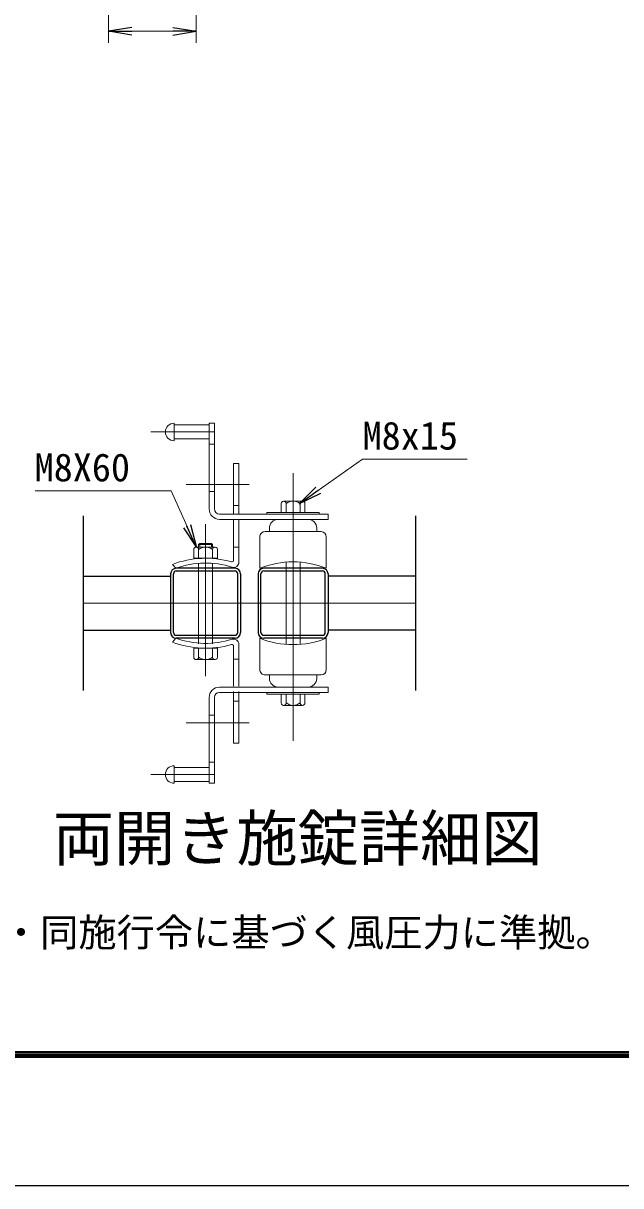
# Model space of a CAD drawing. Units: millimetres, scale not verified. Extents: x -6052 to 2348, y -2970 to 2970.
# Drawn here: x -988 to 37, y -2970 to -974 of the extents above; entities that cross this region are included whole.
import ezdxf
from ezdxf.enums import TextEntityAlignment as Align

# ---------------------------------------------------------------- set-up
doc = ezdxf.new("R2010")
doc.units = ezdxf.units.MM
doc.header["$LTSCALE"] = 20
doc.linetypes.add('USER1', pattern=[50.8, 31.75, -6.35, 6.35, -6.35])
doc.layers.add('0-1_D-TTL-TXT', color=7, linetype='Continuous')
for name, color, linetype, lineweight in [('0-2_D-STR-TXT', 7, 'Continuous', 13), ('0-3_D-STR1', 1, 'Continuous', 25), ('0-4_D-BMK', 2, 'USER1', 13), ('0-5_D-STR-DIM', 7, 'Continuous', 13), ('0-6_0', 7, 'Continuous', 25), ('0-7_D-STR3', 3, 'Continuous', 13), ('0-9_D-TTL', 7, 'Continuous', 25)]:
    doc.layers.add(name, color=color, linetype=linetype, lineweight=lineweight)
doc.styles.add('ＭＳ ゴシック', font='')
doc.styles.get('ＭＳ ゴシック').set_extended_font_data('MS Gothic')

# ---------------------------------------------------------------- blocks, each defined once
blk = doc.blocks.new('_Open')
at = {"layer": '0-6_0'}
blk.add_line((-20, 3.33), (0, 0), dxfattribs=at)
blk.add_lwpolyline([(-20, -3.33), (0, 0), (-20, 0)], dxfattribs=at)

msp = doc.modelspace()

# ---------------------------------------------------------------- linework, layer by layer
at = {"layer": '0-2_D-STR-TXT'}
for points in [[(-227, -1722.63), (-406.31, -1722.63), (-513.46, -1797.98)], [(-968.06, -1777.19), (-734.47, -1777.19), (-691.87, -1872.38)]]:
    msp.add_lwpolyline(points, dxfattribs=at)
at = {"layer": '0-3_D-STR1'}
for p, q in [((-885.4, -1820), (-885.4, -2120)), ((-315.4, -1820), (-315.4, -2120)), ((-625, -1910), (-725.8, -1910)), ((-725.8, -1914.6), (-625, -1914.6)), ((-475, -1910), (-575.8, -1910)), ((-575.8, -1914.6), (-475, -1914.6)), ((-885.4, -1923.5), (-735.4, -1923.5)), ((-735.4, -1919.6), (-735.4, -2020.4)), ((-730.6, -2020.2), (-730.6, -1919.4)), ((-620.2, -2020.2), (-620.2, -1919.4)), ((-615.4, -1919.6), (-615.4, -2020.4)), ((-585.4, -1919.6), (-585.4, -2020.4)), ((-580.6, -2020.2), (-580.6, -1919.4)), ((-470.2, -2020.2), (-470.2, -1919.4)), ((-465.4, -1919.6), (-465.4, -2020.4)), ((-315.4, -1923.5), (-465.4, -1923.5)), ((-885.4, -2016.5), (-735.4, -2016.5)), ((-725.8, -2025), (-625, -2025)), ((-625, -2030), (-725.8, -2030)), ((-575.8, -2025), (-475, -2025)), ((-475, -2030), (-575.8, -2030)), ((-315.4, -2016.5), (-465.4, -2016.5))]:
    msp.add_line(p, q, dxfattribs=at)
for centre, radius, start, end in [((-725.8, -1919.6), 9.6, 90, 180), ((-725.8, -1919.4), 4.8, 89.99997, 180), ((-625, -1919.6), 9.6, 0, 90), ((-625, -1919.4), 4.8, 0, 89.99997), ((-575.8, -1919.6), 9.6, 90, 180), ((-575.8, -1919.4), 4.8, 89.99997, 180), ((-475, -1919.6), 9.6, 0, 90), ((-475, -1919.4), 4.8, 0, 89.99997), ((-725.8, -2020.4), 9.6, 180, 270), ((-725.8, -2020.2), 4.8, 180, 270.00003), ((-625, -2020.2), 4.8, 270.00003, 0), ((-625, -2020.4), 9.6, 270, 0), ((-575.8, -2020.4), 9.6, 180, 270), ((-575.8, -2020.2), 4.8, 180, 270.00003), ((-475, -2020.2), 4.8, 270.00003, 0), ((-475, -2020.4), 9.6, 270, 0)]:
    msp.add_arc(centre, radius, start, end, dxfattribs=at)
at = {"layer": '0-4_D-BMK'}
for p, q in [((-769.6, -1676), (-660.4, -1676)), ((-525.4, -2206.35), (-525.4, -1746.64)), ((-708.94, -1766), (-600.52, -1766)), ((-675.4, -1834.38), (-675.4, -2095.2)), ((-315.4, -1970), (-885.4, -1970)), ((-708.94, -2175.5), (-600.52, -2175.5)), ((-769.6, -2264), (-660.4, -2264))]:
    msp.add_line(p, q, dxfattribs=at)
at = {"layer": '0-5_D-STR-DIM'}
for p, q in [((-841.75, -627.01), (-841.75, -1008.02)), ((-691.75, -627.01), (-691.75, -1008.02)), ((-801.75, -988.02), (-731.75, -988.02))]:
    msp.add_line(p, q, dxfattribs=at)
at = {"layer": '0-7_D-STR3'}
for p, q in [((-729.4, -1661), (-729.4, -1691)), ((-729.4, -1664), (-669.4, -1664)), ((-669.4, -1661), (-669.4, -1808)), ((-669.4, -1661), (-660.4, -1661)), ((-660.4, -1661), (-660.4, -1808)), ((-729.4, -1688), (-669.4, -1688)), ((-660.4, -1697), (-669.4, -1697)), ((-627.4, -1817), (-627.4, -1730)), ((-618.4, -1730), (-627.4, -1730)), ((-618.4, -1817), (-618.4, -1730)), ((-660.4, -1778), (-669.4, -1778)), ((-541.58, -1794.68), (-509.18, -1794.68)), ((-618.4, -1802), (-627.4, -1802)), ((-480.4, -1814), (-570.4, -1814)), ((-570.4, -1814), (-570.4, -1817)), ((-545.74, -1798.89), (-545.74, -1814.14)), ((-537.42, -1798.89), (-537.42, -1814)), ((-513.39, -1798.89), (-513.39, -1814)), ((-504.97, -1798.89), (-504.97, -1813.89)), ((-480.4, -1814), (-480.4, -1817)), ((-651.4, -1817), (-465.4, -1817)), ((-651.4, -1826), (-465.4, -1826)), ((-627.4, -1826), (-627.4, -1896.15)), ((-618.4, -1826), (-618.4, -1899.5)), ((-465.4, -1826), (-465.4, -1817)), ((-573.4, -1847), (-477.4, -1847)), ((-565.9, -1847), (-565.9, -1841)), ((-484.9, -1847), (-484.9, -1841)), ((-659.22, -1873.56), (-691.62, -1873.56)), ((-687.4, -1869.03), (-675.4, -1869.03)), ((-675.4, -1867.23), (-665.2, -1867.23)), ((-663.4, -1869.03), (-675.4, -1869.03)), ((-665.2, -1867.23), (-665.2, -1873.56)), ((-627.4, -1874), (-618.4, -1874)), ((-582.4, -1856), (-582.4, -1910)), ((-468.4, -1856), (-468.4, -1910)), ((-695.83, -1877.77), (-695.83, -1892.77)), ((-695.83, -1892.77), (-655.05, -1892.77)), ((-687.41, -1877.77), (-687.41, -1892.88)), ((-663.38, -1877.77), (-663.38, -1892.88)), ((-655.05, -1877.77), (-655.05, -1893.02)), ((-726.34, -1910), (-732.4, -1903.34)), ((-687.41, -2039.93), (-687.41, -1901.57)), ((-663.38, -2039.93), (-663.38, -1901.57)), ((-537.41, -2040.59), (-537.41, -1899.41)), ((-513.39, -2040.59), (-513.39, -1899.41)), ((-726.34, -2030), (-732.4, -2036.66)), ((-582.4, -2084), (-582.4, -2030)), ((-468.4, -2084), (-468.4, -2030)), ((-695.83, -2062.48), (-695.83, -2047.23)), ((-655.05, -2047.23), (-695.83, -2047.23)), ((-687.41, -2062.48), (-687.41, -2047.37)), ((-663.38, -2062.48), (-663.38, -2047.37)), ((-655.05, -2062.48), (-655.05, -2047.23)), ((-627.4, -2112.5), (-627.4, -2043.86)), ((-618.4, -2112.5), (-618.4, -2040.5)), ((-659.22, -2066.7), (-691.62, -2066.7)), ((-627.4, -2066), (-618.4, -2066)), ((-573.4, -2093), (-477.4, -2093)), ((-565.9, -2093), (-565.9, -2099)), ((-484.9, -2093), (-484.9, -2099)), ((-651.4, -2114), (-465.4, -2114)), ((-465.4, -2114), (-465.4, -2123)), ((-669.4, -2279), (-669.4, -2130.5)), ((-660.4, -2279), (-660.4, -2132)), ((-651.4, -2123), (-465.4, -2123)), ((-627.4, -2121.5), (-627.4, -2210)), ((-618.4, -2121.5), (-618.4, -2210)), ((-570.4, -2126), (-570.4, -2123)), ((-480.4, -2126), (-570.4, -2126)), ((-545.74, -2141.11), (-545.74, -2125.86)), ((-537.42, -2141.11), (-537.42, -2126)), ((-513.39, -2141.11), (-513.39, -2126)), ((-504.97, -2141.11), (-504.97, -2126.11)), ((-480.4, -2126), (-480.4, -2123)), ((-618.4, -2138), (-627.4, -2138)), ((-541.58, -2145.33), (-509.18, -2145.33)), ((-660.4, -2162), (-669.4, -2162)), ((-618.4, -2210), (-627.4, -2210)), ((-729.4, -2279), (-729.4, -2249)), ((-729.4, -2252), (-669.4, -2252)), ((-660.4, -2243), (-669.4, -2243)), ((-729.4, -2276), (-669.4, -2276)), ((-669.4, -2279), (-660.4, -2279))]:
    msp.add_line(p, q, dxfattribs=at)
for points in [[(-687.4, -1873.56), (-687.4, -1869.03), (-685.6, -1867.23)], [(-675.4, -1867.23), (-685.6, -1867.23), (-685.6, -1873.56)], [(-663.4, -1873.56), (-663.4, -1869.03), (-665.2, -1867.23)]]:
    msp.add_lwpolyline(points, dxfattribs=at)
for centre, radius, start, end in [((-729.4, -1676), 15, 90.00001, 270), ((-541.58, -1798.84), 4.16, 359.29981, 180.701), ((-525.4, -1813.91), 19.24, 51.35043, 128.64746), ((-509.18, -1798.9), 4.21, 0.08393, 179.91606), ((-651.4, -1808), 18, 180.00001, 269.99995), ((-651.4, -1808), 9, 180.00001, 270), ((-550.9, -1841), 15, 90.00001, 179.99999), ((-499.9, -1841), 15, 0, 90), ((-573.4, -1856), 9, 90, 180.00001), ((-477.4, -1856), 9, 0, 90), ((-691.62, -1877.78), 4.21, 0.08393, 179.91608), ((-675.39, -1892.8), 19.24, 51.35253, 128.64959), ((-659.22, -1877.72), 4.16, 359.29901, 180.70018), ((-675.4, -2051.77), 159, 73.87238, 111.00754), ((-675.4, -2051.09), 150, 72.42905, 109.85261), ((-630.4, -1896.15), 3, 253.8728, 0.00001), ((-627.4, -1899.5), 9, 252.42887, 0.00001), ((-525.4, -2051.34), 152.4, 68.0365, 111.96349), ((-675.4, -1888.91), 150, 250.14739, 287.57095), ((-627.4, -2040.5), 9, 359.99999, 107.57113), ((-525.4, -1888.66), 152.4, 248.03651, 291.9635), ((-675.4, -1888.23), 159, 248.99246, 286.12762), ((-630.4, -2043.86), 3, 359.99999, 106.1272), ((-691.62, -2062.48), 4.21, 180.08392, 359.91607), ((-675.39, -2047.46), 19.24, 231.35041, 308.64747), ((-659.22, -2062.53), 4.16, 179.29982, 0.70099), ((-573.4, -2084), 9, 179.99999, 270), ((-477.4, -2084), 9, 270, 0), ((-651.4, -2132), 18, 90.00005, 179.99999), ((-550.9, -2099), 15, 180.00001, 269.99999), ((-499.9, -2099), 15, 270, 0), ((-651.4, -2132), 9, 90, 179.99999), ((-541.58, -2141.16), 4.16, 179.299, 0.70019), ((-525.4, -2126.09), 19.24, 231.35254, 308.64957), ((-509.18, -2141.11), 4.21, 180.08394, 359.91607), ((-729.4, -2264), 15, 90, 269.99999)]:
    msp.add_arc(centre, radius, start, end, dxfattribs=at)
at = {"layer": '0-9_D-TTL', "color": 2}
msp.add_lwpolyline([(-6052.49, 2970), (2347.51, 2970), (2347.51, -2970), (-6052.49, -2970)], close=True, dxfattribs=at)
at = {"layer": '0-9_D-TTL'}
for points in [[(-5782.49, 2750), (2077.51, 2750), (2077.51, -2750), (-5782.49, -2750)], [(-5779.99, 2747.5), (2075.01, 2747.5), (2075.01, -2747.5), (-5779.99, -2747.5)], [(-5777.49, 2745), (2072.51, 2745), (2072.51, -2745), (-5777.49, -2745)], [(-5774.99, 2742.5), (2070.01, 2742.5), (2070.01, -2742.5), (-5774.99, -2742.5)], [(-5772.49, 2740), (2067.51, 2740), (2067.51, -2740), (-5772.49, -2740)]]:
    msp.add_lwpolyline(points, close=True, dxfattribs=at)

# ---------------------------------------------------------------- block references
at = {"layer": '0-2_D-STR-TXT', "xscale": 2, "yscale": 2}
for p, rotation in [((-515.1, -1799.13), 215.11702), ((-691.05, -1874.2), 294.10901)]:
    msp.add_blockref('_Open', p, dxfattribs=dict(at, rotation=rotation))
at = {"layer": '0-5_D-STR-DIM', "xscale": 2, "yscale": 2, "rotation": 180}
msp.add_blockref('_Open', (-841.75, -988.02), dxfattribs=at)
at = {"layer": '0-5_D-STR-DIM', "xscale": 2, "yscale": 2}
msp.add_blockref('_Open', (-691.75, -988.02), dxfattribs=at)

# ---------------------------------------------------------------- texts
at = {"layer": '0-1_D-TTL-TXT', "style": 'ＭＳ ゴシック'}
for s, height, p in [('両開き施錠詳細図', 76.98, (-937.55, -2435)), ('（設計条件）風荷重：昭和57年改正 建築基準法・同施行令に基づく風圧力に準拠。', 48.09, (-2434.94, -2573.6)), ('（設計条件）風荷重：昭和57年改正 建築基準法・同施行令に基づく風圧力に準拠。', 48.09, (-2434.94, -2573.6))]:
    msp.add_text(s, height=height, dxfattribs=at).set_placement(p, align=Align.BOTTOM_LEFT)
at = {"layer": '0-2_D-STR-TXT', "style": 'ＭＳ ゴシック'}
for s, p in [('M8x15', (-406.19, -1720.68)), ('M8X60', (-968.69, -1775.22)), ('（設計条件）風荷重：昭和57年改正 建築基準法・同施行令に基づく風圧力に準拠。', (-2434.94, -2573.6))]:
    msp.add_text(s, height=48.09, dxfattribs=at).set_placement(p, align=Align.BOTTOM_LEFT)

doc.saveas('drawing.dxf')
